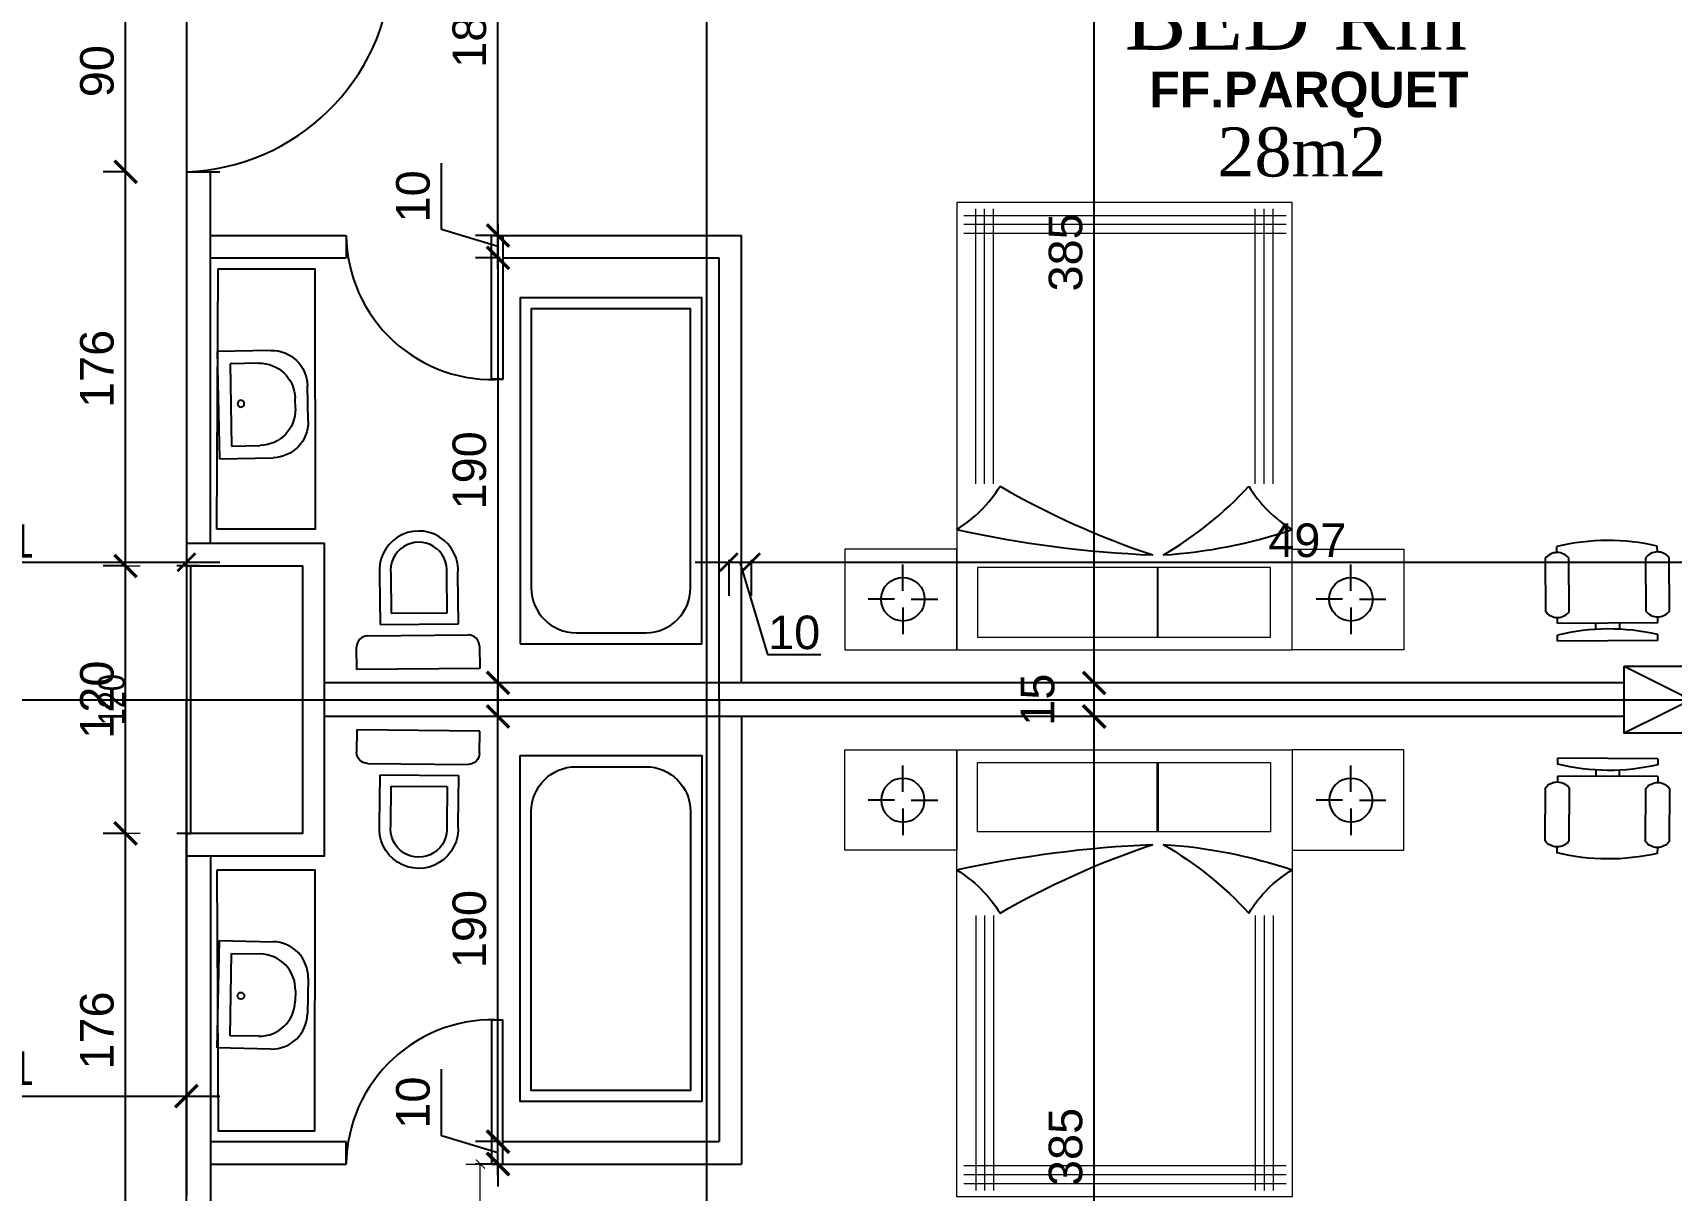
# Model space of a CAD drawing. Extents: x 250879 to 348495, y -51522 to -9360.
# Drawn here: x 284528 to 285261, y -21312 to -20795 of the extents above; entities that cross this region are included whole.
import ezdxf

# ---------------------------------------------------------------- set-up
doc = ezdxf.new("R2010")
doc.units = 0
doc.layers.get('0').update_dxf_attribs({"linetype": 'CONTINUOUS'})
doc.layers.get('DEFPOINTS').update_dxf_attribs({"color": 9, "linetype": 'CONTINUOUS'})
for name, color, linetype in [('AXIS', 1, 'CONTINUOUS'), ('COLUMN', 5, 'CONTINUOUS'), ('FURNITURE', 4, 'CONTINUOUS'), ('HATCH', 8, 'CONTINUOUS'), ('Layer3', 50, 'CONTINUOUS'), ('TEXT', 3, 'CONTINUOUS'), ('WALL', 7, 'CONTINUOUS'), ('WALL1', 2, 'CONTINUOUS')]:
    doc.layers.add(name, color=color, linetype=linetype)
doc.layers.add('dimention', color=151, linetype='CONTINUOUS', lineweight=13)
doc.layers.add('FURN', color=126, linetype='CONTINUOUS', lineweight=9)
doc.styles.get("Standard").update_dxf_attribs({"font": 'sanss___.ttf', "height": 15})
doc.styles.add('style2', font='romantic.ttf', dxfattribs={"height": 50})
doc.styles.add('STYLE4', font='arialbd.ttf', dxfattribs={"height": 0.2})
doc.styles.add('yon', font='ARIALN.TTF')
doc.dimstyles.new('CM', dxfattribs={"dimscale": 0, "dimtxt": 12, "dimasz": 0.4, "dimexe": 50, "dimexo": 1000, "dimgap": 0.03, "dimtad": 1, "dimdec": 0, "dimzin": 0, "dimdsep": 46, "dimtxsty": 'yon', "dimblk": 'Ar thick3', "dimcen": 3, "dimdle": 8, "dimse1": 1, "dimse2": 1, "dimclrd": 8, "dimclre": 8, "dimclrt": 30, "dimadec": 0, "dimazin": 0, "dimtfac": 1, "dimtdec": 0, "dimtix": 1, "dimtmove": 1, "dimatfit": 3, "dimfxl": 50, "dimtolj": 1, "dimtzin": 0, "dimlwd": 9, "dimarcsym": 0})
doc.dimstyles.get("Standard").update_dxf_attribs({"dimtxt": 15, "dimasz": 10, "dimexe": 10, "dimexo": 30, "dimgap": 5, "dimtad": 1, "dimdec": 0, "dimdsep": 46, "dimtxsty": 'Standard', "dimblk1": 'ARCHTICK', "dimblk2": 'ARCHTICK', "dimsah": 1, "dimcen": 2.5, "dimdle": 15, "dimclrd": 3, "dimclre": 3, "dimclrt": 3, "dimazin": 0, "dimtfac": 1, "dimtdec": 0, "dimtmove": 2, "dimatfit": 2, "dimldrblk": 'ARCHTICK', "dimfxl": 1.0455, "dimfxlon": 1, "dimtolj": 1, "dimtzin": 0, "dimarcsym": 0})
doc.dimstyles.new('STANDARD$0', dxfattribs={"dimscale": 0, "dimtxt": 12, "dimasz": 8, "dimexe": 15, "dimexo": 0.0625, "dimgap": 2, "dimtad": 1, "dimdec": 0, "dimzin": 0, "dimdsep": 46, "dimtxsty": 'Standard', "dimblk1": 'ARCHTICK', "dimblk2": 'ARCHTICK', "dimsah": 1, "dimcen": 0.09, "dimdle": 15, "dimclrd": 3, "dimclre": 3, "dimclrt": 3, "dimazin": 0, "dimtfac": 1, "dimtdec": 0, "dimtofl": 0, "dimtmove": 1, "dimatfit": 3, "dimldrblk": 'ARCHTICK', "dimfxl": 1.0455, "dimfxlon": 1, "dimtolj": 1, "dimtzin": 0, "dimarcsym": 0})

# ---------------------------------------------------------------- blocks, each defined once
blk = doc.blocks.new('_ARCHTICK')
at = {"color": 0, "linetype": 'ByBlock', "const_width": 0.15}
blk.add_lwpolyline([(-0.5, -0.5), (0.5, 0.5)], dxfattribs=at)
blk = doc.blocks.new('*D41')
at = {"layer": 'DEFPOINTS', "color": 0, "linetype": 'ByBlock', "ltscale": 3, "transparency": 16777216}
for p in [(284425.6, -21270.07), (284596.6, -21270.07), (284596.6, -21284.39)]:
    blk.add_point(p, dxfattribs=at)
at = {"layer": 'WALL1', "color": 3, "linetype": 'ByBlock', "lineweight": -2, "ltscale": 3, "transparency": 16777216}
for p, q in [((284425.6, -21270.07), (284425.6, -21260.07)), ((284596.6, -21270.07), (284596.6, -21260.07)), ((284410.6, -21270.07), (284611.6, -21270.07))]:
    blk.add_line(p, q, dxfattribs=at)
at = {"layer": 'WALL1', "color": 3, "linetype": 'ByBlock', "lineweight": -2, "ltscale": 3, "transparency": 16777216, "xscale": 10, "yscale": 10, "zscale": 10, "rotation": 180}
blk.add_blockref('_ARCHTICK', (284425.6, -21270.07), dxfattribs=at)
at = {"layer": 'WALL1', "color": 3, "linetype": 'ByBlock', "lineweight": -2, "ltscale": 3, "transparency": 16777216, "xscale": 10, "yscale": 10, "zscale": 10}
blk.add_blockref('_ARCHTICK', (284596.6, -21270.07), dxfattribs=at)
at = {"layer": 'WALL1', "color": 3, "linetype": 'ByBlock', "ltscale": 3, "transparency": 16777216, "insert": (284511.1, -21257.57), "char_height": 15, "attachment_point": 5}
blk.add_mtext('\\A1;171', dxfattribs=at)
blk = doc.blocks.new('*D67')
at = {"layer": 'DEFPOINTS', "color": 0, "linetype": 'ByBlock', "ltscale": 3, "transparency": 16777216}
for p in [(285002.52, -21100.33), (285012.1, -21100.33), (285027.25, -21485.33)]:
    blk.add_point(p, dxfattribs=at)
at = {"layer": 'WALL1', "color": 3, "linetype": 'ByBlock', "lineweight": -2, "ltscale": 3, "transparency": 16777216}
for p, q in [((285002.52, -21500.33), (285002.52, -21085.33)), ((285002.52, -21100.33), (284992.52, -21100.33)), ((285002.52, -21485.33), (284992.52, -21485.33))]:
    blk.add_line(p, q, dxfattribs=at)
at = {"layer": 'WALL1', "color": 3, "linetype": 'ByBlock', "lineweight": -2, "ltscale": 3, "transparency": 16777216, "xscale": 10, "yscale": 10, "zscale": 10}
for p, rotation in [((285002.52, -21100.33), 90), ((285002.52, -21485.33), 270)]:
    blk.add_blockref('_ARCHTICK', p, dxfattribs=dict(at, rotation=rotation))
at = {"layer": 'WALL1', "color": 3, "linetype": 'ByBlock', "ltscale": 3, "transparency": 16777216, "insert": (284989.79, -21292.83), "char_height": 15, "attachment_point": 5, "rotation": 90}
blk.add_mtext('\\A1;385', dxfattribs=at)
blk = doc.blocks.new('*D68')
at = {"layer": 'DEFPOINTS', "color": 0, "linetype": 'ByBlock', "ltscale": 3, "transparency": 16777216}
for p in [(285002.52, -21085.33), (285012.1, -21085.33), (285012.1, -21100.33)]:
    blk.add_point(p, dxfattribs=at)
at = {"layer": 'WALL1', "color": 3, "linetype": 'ByBlock', "lineweight": -2, "ltscale": 3, "transparency": 16777216}
for p, q in [((285002.52, -21115.33), (285002.52, -21070.33)), ((285002.52, -21085.33), (284992.52, -21085.33)), ((285002.52, -21100.33), (284992.52, -21100.33))]:
    blk.add_line(p, q, dxfattribs=at)
at = {"layer": 'WALL1', "color": 3, "linetype": 'ByBlock', "lineweight": -2, "ltscale": 3, "transparency": 16777216, "xscale": 10, "yscale": 10, "zscale": 10}
for p, rotation in [((285002.52, -21085.33), 90), ((285002.52, -21100.33), 270)]:
    blk.add_blockref('_ARCHTICK', p, dxfattribs=dict(at, rotation=rotation))
at = {"layer": 'WALL1', "color": 3, "linetype": 'ByBlock', "ltscale": 3, "transparency": 16777216, "insert": (284977.3, -21092.83), "char_height": 15, "attachment_point": 5, "rotation": 90}
blk.add_mtext('\\A1;15', dxfattribs=at)
blk = doc.blocks.new('*D69')
at = {"layer": 'DEFPOINTS', "color": 0, "linetype": 'ByBlock', "ltscale": 3, "transparency": 16777216}
for p in [(285002.52, -20700.33), (285065.84, -20700.33), (285012.1, -21085.33)]:
    blk.add_point(p, dxfattribs=at)
at = {"layer": 'WALL1', "color": 3, "linetype": 'ByBlock', "lineweight": -2, "ltscale": 3, "transparency": 16777216}
for p, q in [((285002.52, -21100.33), (285002.52, -20685.33)), ((285003.57, -20700.33), (284992.52, -20700.33)), ((285002.52, -21085.33), (284992.52, -21085.33))]:
    blk.add_line(p, q, dxfattribs=at)
at = {"layer": 'WALL1', "color": 3, "linetype": 'ByBlock', "lineweight": -2, "ltscale": 3, "transparency": 16777216, "xscale": 10, "yscale": 10, "zscale": 10}
for p, rotation in [((285002.52, -20700.33), 90), ((285002.52, -21085.33), 270)]:
    blk.add_blockref('_ARCHTICK', p, dxfattribs=dict(at, rotation=rotation))
at = {"layer": 'WALL1', "color": 3, "linetype": 'ByBlock', "ltscale": 3, "transparency": 16777216, "insert": (284989.79, -20892.83), "char_height": 15, "attachment_point": 5, "rotation": 90}
blk.add_mtext('\\A1;385', dxfattribs=at)
blk = doc.blocks.new('COLUMN')
at = {"layer": 'AXIS'}
for p, q in [((236924.7, -9644.26), (236984.7, -9674.26)), ((236984.7, -9644.26), (236924.7, -9674.26))]:
    blk.add_line(p, q, dxfattribs=at)
at = {"layer": 'COLUMN'}
blk.add_lwpolyline([(236924.7, -9644.26), (236984.7, -9644.26), (236984.7, -9674.26), (236924.7, -9674.26)], close=True, dxfattribs=at)
blk = doc.blocks.new('*D809')
at = {"layer": 'DEFPOINTS', "color": 0, "linetype": 'Continuous', "transparency": 16777216}
for p in [(284425.6, -20960.54), (284596.6, -20990.46), (284596.6, -21031.38)]:
    blk.add_point(p, dxfattribs=at)
at = {"layer": 'WALL', "color": 3, "linetype": 'Continuous', "lineweight": -2, "transparency": 16777216}
for p, q in [((284410.6, -21031.38), (284611.6, -21031.38)), ((284425.6, -21030.33), (284425.6, -21046.38)), ((284596.6, -21030.33), (284596.6, -21046.38))]:
    blk.add_line(p, q, dxfattribs=at)
at = {"layer": 'WALL', "color": 3, "linetype": 'Continuous', "lineweight": -2, "transparency": 16777216, "xscale": 8, "yscale": 8, "zscale": 8, "rotation": 180}
blk.add_blockref('_ARCHTICK', (284425.6, -21031.38), dxfattribs=at)
at = {"layer": 'WALL', "color": 3, "linetype": 'Continuous', "lineweight": -2, "transparency": 16777216, "xscale": 8, "yscale": 8, "zscale": 8}
blk.add_blockref('_ARCHTICK', (284596.6, -21031.38), dxfattribs=at)
at = {"layer": 'WALL', "color": 3, "linetype": 'Continuous', "transparency": 16777216, "insert": (284511.1, -21021.88), "char_height": 15, "attachment_point": 5}
blk.add_mtext('\\A1;171', dxfattribs=at)
blk = doc.blocks.new('*D810')
at = {"layer": 'DEFPOINTS', "color": 0, "linetype": 'Continuous', "transparency": 16777216}
for p in [(284839.12, -21008.71), (284849.12, -21008.71), (284849.12, -21031.38)]:
    blk.add_point(p, dxfattribs=at)
at = {"layer": 'WALL', "color": 3, "linetype": 'Continuous', "lineweight": -2, "transparency": 16777216}
for p, q in [((284824.12, -21031.38), (284864.12, -21031.38)), ((284839.12, -21030.33), (284839.12, -21046.38)), ((284844.12, -21031.38), (284856.48, -21072.56)), ((284849.12, -21030.33), (284849.12, -21046.38)), ((284856.48, -21072.56), (284880.25, -21072.56))]:
    blk.add_line(p, q, dxfattribs=at)
at = {"layer": 'WALL', "color": 3, "linetype": 'Continuous', "lineweight": -2, "transparency": 16777216, "xscale": 8, "yscale": 8, "zscale": 8, "rotation": 180}
blk.add_blockref('_ARCHTICK', (284839.12, -21031.38), dxfattribs=at)
at = {"layer": 'WALL', "color": 3, "linetype": 'Continuous', "lineweight": -2, "transparency": 16777216, "xscale": 8, "yscale": 8, "zscale": 8}
blk.add_blockref('_ARCHTICK', (284849.12, -21031.38), dxfattribs=at)
at = {"layer": 'WALL', "color": 3, "linetype": 'Continuous', "transparency": 16777216, "insert": (284868.36, -21062.83), "char_height": 15, "attachment_point": 5}
blk.add_mtext('\\A1;10', dxfattribs=at)
blk = doc.blocks.new('*D811')
at = {"layer": 'DEFPOINTS', "color": 0, "linetype": 'Continuous', "transparency": 16777216}
for p in [(284849.12, -21008.71), (285346.6, -21021.05), (285346.6, -21031.38)]:
    blk.add_point(p, dxfattribs=at)
at = {"layer": 'WALL', "color": 3, "linetype": 'Continuous', "lineweight": -2, "transparency": 16777216}
for p, q in [((284834.12, -21031.38), (285361.6, -21031.38)), ((284849.12, -21030.33), (284849.12, -21046.38)), ((285346.6, -21030.33), (285346.6, -21046.38))]:
    blk.add_line(p, q, dxfattribs=at)
at = {"layer": 'WALL', "color": 3, "linetype": 'Continuous', "lineweight": -2, "transparency": 16777216, "xscale": 8, "yscale": 8, "zscale": 8, "rotation": 180}
blk.add_blockref('_ARCHTICK', (284849.12, -21031.38), dxfattribs=at)
at = {"layer": 'WALL', "color": 3, "linetype": 'Continuous', "lineweight": -2, "transparency": 16777216, "xscale": 8, "yscale": 8, "zscale": 8}
blk.add_blockref('_ARCHTICK', (285346.6, -21031.38), dxfattribs=at)
at = {"layer": 'WALL', "color": 3, "linetype": 'Continuous', "transparency": 16777216, "insert": (285097.86, -21021.65), "char_height": 15, "attachment_point": 5}
blk.add_mtext('\\A1;497', dxfattribs=at)
blk = doc.blocks.new('Ar thick3')
at = {"layer": 'dimention'}
blk.add_line((0, 16.2), (0, -16.2), dxfattribs=at)
at = {"layer": 'dimention', "const_width": 1.5}
blk.add_lwpolyline([(-5, -5.1), (5, 4.9)], dxfattribs=at)
blk = doc.blocks.new('*D1108')
at = {"layer": 'DEFPOINTS', "color": 0, "linetype": 'Continuous', "transparency": 16777216}
for p in [(284569.38, -21033.04), (284596.6, -21033.04), (284596.6, -21152.62)]:
    blk.add_point(p, dxfattribs=at)
at = {"layer": 'WALL', "color": 8, "linetype": 'Continuous', "lineweight": 9, "transparency": 16777216}
blk.add_line((284569.38, -21152.22), (284569.38, -21033.44), dxfattribs=at)
at = {"layer": 'WALL', "color": 8, "linetype": 'Continuous', "lineweight": 9, "transparency": 16777216, "xscale": 0.4, "yscale": 0.4, "zscale": 0.4}
for p, rotation in [((284569.38, -21033.04), 90), ((284569.38, -21152.62), 270)]:
    blk.add_blockref('Ar thick3', p, dxfattribs=dict(at, rotation=rotation))
at = {"layer": 'WALL', "color": 30, "linetype": 'Continuous', "transparency": 16777216, "insert": (284563.22, -21092.83), "char_height": 12, "attachment_point": 5, "rotation": 90, "style": 'yon'}
blk.add_mtext('\\A1;120', dxfattribs=at)
blk = doc.blocks.new('HWB')
at = {"layer": 'FURNITURE'}
for p, q in [((-0.6, 0), (0, 0)), ((-0.6, -0.3), (-0.6, 0)), ((0, 0), (0, -0.3)), ((-0.53, -0.07), (-0.07, -0.07)), ((-0.53, -0.23), (-0.53, -0.07)), ((-0.07, -0.07), (-0.07, -0.23)), ((-0.27, -0.43), (-0.33, -0.43)), ((-0.2, -0.5), (-0.4, -0.5))]:
    blk.add_line(p, q, dxfattribs=at)
blk.add_circle((-0.3057, -0.1263), 0.0188, dxfattribs=at)
for centre, start, end in [((-0.33, -0.23), 180, 270), ((-0.27, -0.23), 270, 0), ((-0.4, -0.3), 180, 270), ((-0.2, -0.3), 270, 0)]:
    blk.add_arc(centre, 0.2, start, end, dxfattribs=at)
blk = doc.blocks.new('WC')
at = {"layer": 'FURNITURE'}
for p, q in [((0, 0), (0.55, 0)), ((0, -0.1), (0, 0)), ((0.55, 0), (0.55, -0.1)), ((0.5, -0.15), (0.05, -0.15)), ((0.0937, -0.2), (0.0937, -0.4221)), ((0.4437, -0.2), (0.0937, -0.2)), ((0.4437, -0.4221), (0.4437, -0.2)), ((0.1437, -0.25), (0.1437, -0.425)), ((0.3937, -0.25), (0.1437, -0.25)), ((0.3937, -0.425), (0.3937, -0.25))]:
    blk.add_line(p, q, dxfattribs=at)
for centre, radius, start, end in [((0.05, -0.1), 0.05, 180, 270), ((0.5, -0.1), 0.05, 270, 0), ((0.2687, -0.4409), 0.176, 173.87318, 6.12682), ((0.2687, -0.4409), 0.126, 172.75755, 7.24245)]:
    blk.add_arc(centre, radius, start, end, dxfattribs=at)
blk = doc.blocks.new('*D1111')
at = {"layer": 'DEFPOINTS', "color": 0, "linetype": 'ByBlock', "ltscale": 3, "transparency": 16777216}
for p in [(284735.92, -21290.44), (284767.55, -21290.44), (284764.85, -21300.44)]:
    blk.add_point(p, dxfattribs=at)
at = {"layer": 'WALL1', "color": 3, "linetype": 'ByBlock', "lineweight": -2, "ltscale": 3, "transparency": 16777216}
for p, q in [((284710.69, -21287.88), (284710.69, -21258.1)), ((284735.92, -21290.44), (284735.92, -21280.44)), ((284735.92, -21295.44), (284710.69, -21287.88)), ((284736.96, -21290.44), (284725.92, -21290.44)), ((284735.92, -21300.44), (284735.92, -21290.44)), ((284735.92, -21300.44), (284735.92, -21290.44)), ((284735.92, -21300.44), (284725.92, -21300.44)), ((284735.92, -21300.44), (284735.92, -21310.44))]:
    blk.add_line(p, q, dxfattribs=at)
at = {"layer": 'WALL1', "color": 3, "linetype": 'ByBlock', "lineweight": -2, "ltscale": 3, "transparency": 16777216, "xscale": 10, "yscale": 10, "zscale": 10}
for p, rotation in [((284735.92, -21290.44), 270), ((284735.92, -21300.44), 90)]:
    blk.add_blockref('_ARCHTICK', p, dxfattribs=dict(at, rotation=rotation))
at = {"layer": 'WALL1', "color": 3, "linetype": 'ByBlock', "ltscale": 3, "transparency": 16777216, "insert": (284697.96, -21272.99), "char_height": 15, "attachment_point": 5, "rotation": 90}
blk.add_mtext('\\A1;10', dxfattribs=at)
blk = doc.blocks.new('*D1112')
at = {"layer": 'DEFPOINTS', "color": 0, "linetype": 'ByBlock', "ltscale": 3, "transparency": 16777216}
for p in [(284735.92, -21100.33), (284745.43, -21100.33), (284767.55, -21290.44)]:
    blk.add_point(p, dxfattribs=at)
at = {"layer": 'WALL1', "color": 3, "linetype": 'ByBlock', "lineweight": -2, "ltscale": 3, "transparency": 16777216}
for p, q in [((284735.92, -21305.44), (284735.92, -21085.33)), ((284735.92, -21100.33), (284725.92, -21100.33)), ((284736.96, -21290.44), (284725.92, -21290.44))]:
    blk.add_line(p, q, dxfattribs=at)
at = {"layer": 'WALL1', "color": 3, "linetype": 'ByBlock', "lineweight": -2, "ltscale": 3, "transparency": 16777216, "xscale": 10, "yscale": 10, "zscale": 10}
for p, rotation in [((284735.92, -21100.33), 90), ((284735.92, -21290.44), 270)]:
    blk.add_blockref('_ARCHTICK', p, dxfattribs=dict(at, rotation=rotation))
at = {"layer": 'WALL1', "color": 3, "linetype": 'ByBlock', "ltscale": 3, "transparency": 16777216, "insert": (284723.19, -21195.39), "char_height": 15, "attachment_point": 5, "rotation": 90}
blk.add_mtext('\\A1;190', dxfattribs=at)
blk = doc.blocks.new('*D1113')
at = {"layer": 'DEFPOINTS', "color": 0, "linetype": 'ByBlock', "ltscale": 3, "transparency": 16777216}
for p in [(284764.85, -20885.22), (284735.92, -20895.22), (284767.55, -20895.22)]:
    blk.add_point(p, dxfattribs=at)
at = {"layer": 'WALL1', "color": 3, "linetype": 'ByBlock', "lineweight": -2, "ltscale": 3, "transparency": 16777216}
for p, q in [((284710.69, -20882.65), (284710.69, -20852.88)), ((284735.92, -20885.22), (284735.92, -20875.22)), ((284735.92, -20890.22), (284710.69, -20882.65)), ((284735.92, -20885.22), (284725.92, -20885.22)), ((284735.92, -20885.22), (284735.92, -20895.22)), ((284735.92, -20885.22), (284735.92, -20895.22)), ((284736.96, -20895.22), (284725.92, -20895.22)), ((284735.92, -20895.22), (284735.92, -20905.22))]:
    blk.add_line(p, q, dxfattribs=at)
at = {"layer": 'WALL1', "color": 3, "linetype": 'ByBlock', "lineweight": -2, "ltscale": 3, "transparency": 16777216, "xscale": 10, "yscale": 10, "zscale": 10}
for p, rotation in [((284735.92, -20885.22), 270), ((284735.92, -20895.22), 90)]:
    blk.add_blockref('_ARCHTICK', p, dxfattribs=dict(at, rotation=rotation))
at = {"layer": 'WALL1', "color": 3, "linetype": 'ByBlock', "ltscale": 3, "transparency": 16777216, "insert": (284697.96, -20867.77), "char_height": 15, "attachment_point": 5, "rotation": 90}
blk.add_mtext('\\A1;10', dxfattribs=at)
blk = doc.blocks.new('*D1114')
at = {"layer": 'DEFPOINTS', "color": 0, "linetype": 'ByBlock', "ltscale": 3, "transparency": 16777216}
for p in [(284767.55, -20895.22), (284735.92, -21085.33), (284745.43, -21085.33)]:
    blk.add_point(p, dxfattribs=at)
at = {"layer": 'WALL1', "color": 3, "linetype": 'ByBlock', "lineweight": -2, "ltscale": 3, "transparency": 16777216}
for p, q in [((284735.92, -20880.22), (284735.92, -21100.33)), ((284736.96, -20895.22), (284725.92, -20895.22)), ((284735.92, -21085.33), (284725.92, -21085.33))]:
    blk.add_line(p, q, dxfattribs=at)
at = {"layer": 'WALL1', "color": 3, "linetype": 'ByBlock', "lineweight": -2, "ltscale": 3, "transparency": 16777216, "xscale": 10, "yscale": 10, "zscale": 10}
for p, rotation in [((284735.92, -20895.22), 90), ((284735.92, -21085.33), 270)]:
    blk.add_blockref('_ARCHTICK', p, dxfattribs=dict(at, rotation=rotation))
at = {"layer": 'WALL1', "color": 3, "linetype": 'ByBlock', "ltscale": 3, "transparency": 16777216, "insert": (284723.19, -20990.28), "char_height": 15, "attachment_point": 5, "rotation": 90}
blk.add_mtext('\\A1;190', dxfattribs=at)
blk = doc.blocks.new('*D1308')
at = {"layer": 'DEFPOINTS', "color": 0, "linetype": 'ByBlock', "ltscale": 3, "transparency": 16777216}
for p in [(284569.38, -21152.62), (284596.6, -21152.62), (284596.6, -21328.88)]:
    blk.add_point(p, dxfattribs=at)
at = {"layer": 'WALL1', "color": 3, "linetype": 'ByBlock', "lineweight": -2, "ltscale": 3, "transparency": 16777216}
for p, q in [((284569.38, -21343.88), (284569.38, -21137.62)), ((284569.38, -21152.62), (284559.38, -21152.62)), ((284569.38, -21328.88), (284559.38, -21328.88))]:
    blk.add_line(p, q, dxfattribs=at)
at = {"layer": 'WALL1', "color": 3, "linetype": 'ByBlock', "lineweight": -2, "ltscale": 3, "transparency": 16777216, "xscale": 10, "yscale": 10, "zscale": 10}
for p, rotation in [((284569.38, -21152.62), 90), ((284569.38, -21328.88), 270)]:
    blk.add_blockref('_ARCHTICK', p, dxfattribs=dict(at, rotation=rotation))
at = {"layer": 'WALL1', "color": 3, "linetype": 'ByBlock', "ltscale": 3, "transparency": 16777216, "insert": (284556.64, -21240.75), "char_height": 15, "attachment_point": 5, "rotation": 90}
blk.add_mtext('\\A1;176', dxfattribs=at)
blk = doc.blocks.new('*D1309')
at = {"layer": 'DEFPOINTS', "color": 0, "linetype": 'ByBlock', "ltscale": 3, "transparency": 16777216}
for p in [(284569.38, -21033.04), (284596.6, -21033.04), (284596.6, -21152.62)]:
    blk.add_point(p, dxfattribs=at)
at = {"layer": 'WALL1', "color": 3, "linetype": 'ByBlock', "lineweight": -2, "ltscale": 3, "transparency": 16777216}
for p, q in [((284569.38, -21167.62), (284569.38, -21018.04)), ((284569.38, -21033.04), (284559.38, -21033.04)), ((284569.38, -21152.62), (284559.38, -21152.62))]:
    blk.add_line(p, q, dxfattribs=at)
at = {"layer": 'WALL1', "color": 3, "linetype": 'ByBlock', "lineweight": -2, "ltscale": 3, "transparency": 16777216, "xscale": 10, "yscale": 10, "zscale": 10}
for p, rotation in [((284569.38, -21033.04), 90), ((284569.38, -21152.62), 270)]:
    blk.add_blockref('_ARCHTICK', p, dxfattribs=dict(at, rotation=rotation))
at = {"layer": 'WALL1', "color": 3, "linetype": 'ByBlock', "ltscale": 3, "transparency": 16777216, "insert": (284556.65, -21092.83), "char_height": 15, "attachment_point": 5, "rotation": 90}
blk.add_mtext('\\A1;120', dxfattribs=at)
blk = doc.blocks.new('*D1310')
at = {"layer": 'DEFPOINTS', "color": 0, "linetype": 'ByBlock', "ltscale": 3, "transparency": 16777216}
for p in [(284569.38, -20856.79), (284596.6, -20856.79), (284596.6, -21033.04)]:
    blk.add_point(p, dxfattribs=at)
at = {"layer": 'WALL1', "color": 3, "linetype": 'ByBlock', "lineweight": -2, "ltscale": 3, "transparency": 16777216}
for p, q in [((284569.38, -21048.04), (284569.38, -20841.79)), ((284569.38, -20856.79), (284559.38, -20856.79)), ((284569.38, -21033.04), (284559.38, -21033.04))]:
    blk.add_line(p, q, dxfattribs=at)
at = {"layer": 'WALL1', "color": 3, "linetype": 'ByBlock', "lineweight": -2, "ltscale": 3, "transparency": 16777216, "xscale": 10, "yscale": 10, "zscale": 10}
for p, rotation in [((284569.38, -20856.79), 90), ((284569.38, -21033.04), 270)]:
    blk.add_blockref('_ARCHTICK', p, dxfattribs=dict(at, rotation=rotation))
at = {"layer": 'WALL1', "color": 3, "linetype": 'ByBlock', "ltscale": 3, "transparency": 16777216, "insert": (284556.64, -20944.92), "char_height": 15, "attachment_point": 5, "rotation": 90}
blk.add_mtext('\\A1;176', dxfattribs=at)
blk = doc.blocks.new('*D1311')
at = {"layer": 'DEFPOINTS', "color": 0, "linetype": 'ByBlock', "ltscale": 3, "transparency": 16777216}
for p in [(284569.38, -20766.79), (284596.6, -20766.79), (284596.6, -20856.79)]:
    blk.add_point(p, dxfattribs=at)
at = {"layer": 'WALL1', "color": 3, "linetype": 'ByBlock', "lineweight": -2, "ltscale": 3, "transparency": 16777216}
for p, q in [((284569.38, -20871.79), (284569.38, -20751.79)), ((284569.38, -20766.79), (284559.38, -20766.79)), ((284569.38, -20856.79), (284559.38, -20856.79))]:
    blk.add_line(p, q, dxfattribs=at)
at = {"layer": 'WALL1', "color": 3, "linetype": 'ByBlock', "lineweight": -2, "ltscale": 3, "transparency": 16777216, "xscale": 10, "yscale": 10, "zscale": 10}
for p, rotation in [((284569.38, -20766.79), 90), ((284569.38, -20856.79), 270)]:
    blk.add_blockref('_ARCHTICK', p, dxfattribs=dict(at, rotation=rotation))
at = {"layer": 'WALL1', "color": 3, "linetype": 'ByBlock', "ltscale": 3, "transparency": 16777216, "insert": (284556.65, -20811.79), "char_height": 15, "attachment_point": 5, "rotation": 90}
blk.add_mtext('\\A1;90', dxfattribs=at)
blk = doc.blocks.new('*D1312')
at = {"layer": 'DEFPOINTS', "color": 0, "linetype": 'ByBlock', "ltscale": 3, "transparency": 16777216}
for p in [(284735.92, -20700.33), (284735.92, -20700.33), (284735.92, -20885.22)]:
    blk.add_point(p, dxfattribs=at)
at = {"layer": 'WALL1', "color": 3, "linetype": 'ByBlock', "lineweight": -2, "ltscale": 3, "transparency": 16777216}
for p, q in [((284735.92, -20900.22), (284735.92, -20685.33)), ((284735.92, -20700.33), (284725.92, -20700.33)), ((284735.92, -20885.22), (284725.92, -20885.22))]:
    blk.add_line(p, q, dxfattribs=at)
at = {"layer": 'WALL1', "color": 3, "linetype": 'ByBlock', "lineweight": -2, "ltscale": 3, "transparency": 16777216, "xscale": 10, "yscale": 10, "zscale": 10}
for p, rotation in [((284735.92, -20700.33), 90), ((284735.92, -20885.22), 270)]:
    blk.add_blockref('_ARCHTICK', p, dxfattribs=dict(at, rotation=rotation))
at = {"layer": 'WALL1', "color": 3, "linetype": 'ByBlock', "ltscale": 3, "transparency": 16777216, "insert": (284723.19, -20792.78), "char_height": 15, "attachment_point": 5, "rotation": 90}
blk.add_mtext('\\A1;185', dxfattribs=at)
blk = doc.blocks.new('*D1329')
at = {"layer": 'DEFPOINTS', "color": 0, "linetype": 'Continuous', "transparency": 16777216}
for p in [(284728.01, -21300.44), (284774.38, -21300.44), (284787.15, -21485.33)]:
    blk.add_point(p, dxfattribs=at)
at = {"layer": 'WALL', "color": 8, "linetype": 'Continuous', "lineweight": 9, "transparency": 16777216}
blk.add_line((284728.01, -21484.93), (284728.01, -21300.84), dxfattribs=at)
at = {"layer": 'WALL', "color": 8, "linetype": 'Continuous', "lineweight": 9, "transparency": 16777216, "xscale": 0.4, "yscale": 0.4, "zscale": 0.4}
for p, rotation in [((284728.01, -21300.44), 90), ((284728.01, -21485.33), 270)]:
    blk.add_blockref('Ar thick3', p, dxfattribs=dict(at, rotation=rotation))
at = {"layer": 'WALL', "color": 30, "linetype": 'Continuous', "transparency": 16777216, "insert": (284721.85, -21392.89), "char_height": 12, "attachment_point": 5, "rotation": 90, "style": 'yon'}
blk.add_mtext('\\A1;185', dxfattribs=at)
blk = doc.blocks.new('Chair - Desk')
at = {"linetype": 'Continuous'}
for p, q in [((-8.5, 0), (-8.5, -1)), ((-8.5, 0), (8.5, 0)), ((8.5, 0), (8.5, -1)), ((-2, -3), (-2, -1.9355)), ((2, -1.9576), (2, -3)), ((-10.5, -5), (-10.5, -14)), ((-8.5, -3), (-8.5, -4)), ((-8.5, -3), (8.5, -3)), ((-6.5, -14), (-6.5, -5)), ((6.5, -5), (6.5, -14)), ((8.5, -3), (8.5, -4)), ((10.5, -14), (10.5, -5)), ((-8.5, -15), (-8.5, -16)), ((8.5, -15), (8.5, -16))]:
    blk.add_line(p, q, dxfattribs=at)
for centre, radius, start, end in [((0, 34.625), 36.625, 256.5803, 283.4197), ((-8.5, -6.5), 2.5, 36.8699, 143.1301), ((8.5, -6.5), 2.5, 36.8699, 143.1301), ((-8.5, -12.5), 2.5, 216.8699, 323.1301), ((0, 19.625), 36.625, 256.5803, 283.4197), ((8.5, -12.5), 2.5, 216.8699, 323.1301)]:
    blk.add_arc(centre, radius, start, end, dxfattribs=at)
blk = doc.blocks.new('BED90')
at = {"color": 1}
for p, q in [((-76122.23, -175772.7), (-76122.23, -175760.9)), ((-76126, -175776.47), (-76137.8, -175776.47)), ((-76118.46, -175776.47), (-76106.66, -175776.47)), ((-76122.23, -175780.24), (-76122.23, -175792.04)), ((-76122.23, -175973.06), (-76122.23, -175961.26)), ((-76126, -175976.83), (-76137.8, -175976.83)), ((-76118.46, -175976.83), (-76106.66, -175976.83)), ((-76122.23, -175980.6), (-76122.23, -175992.4))]:
    blk.add_line(p, q, dxfattribs=at)
at = {"color": 1, "extrusion": (0, 0, -1)}
for centre in [(-76122.23, -175776.47), (-76122.23, -175976.83)]:
    blk.add_ellipse(centre, major_axis=(6.89, 6.89), ratio=1, start_param=3.141593, end_param=9.424778, dxfattribs=at)
at = {"layer": 'FURN'}
for p, q in [((-76144.65, -175750.54), (-76099.65, -175750.54)), ((-76144.65, -175800.54), (-76144.65, -175750.54)), ((-76099.65, -175750.54), (-76099.65, -175800.54)), ((-76299.65, -175800.54), (-76099.65, -175800.54)), ((-76299.65, -175950.54), (-76299.65, -175800.54)), ((-76099.65, -175800.54), (-76144.65, -175800.54)), ((-76099.65, -175800.54), (-76099.65, -175950.54)), ((-76173.81, -175809.03), (-76296.74, -175809.03)), ((-76293.71, -175947.82), (-76293.71, -175803.68)), ((-76289.71, -175947.82), (-76289.71, -175803.68)), ((-76285.71, -175947.82), (-76285.71, -175803.68)), ((-76173.81, -175813.03), (-76296.74, -175813.03)), ((-76136.43, -175809.84), (-76105.32, -175809.84)), ((-76136.43, -175890.57), (-76136.43, -175809.84)), ((-76105.32, -175809.84), (-76105.32, -175890.57)), ((-76173.81, -175817.03), (-76296.74, -175817.03)), ((-76136.43, -175890.17), (-76105.32, -175890.17)), ((-76136.43, -175940.9), (-76136.43, -175890.17)), ((-76105.32, -175890.57), (-76136.43, -175890.57)), ((-76105.32, -175890.17), (-76105.32, -175940.9)), ((-76173.81, -175934.05), (-76296.74, -175934.05)), ((-76173.81, -175938.05), (-76296.74, -175938.05)), ((-76105.32, -175940.9), (-76136.43, -175940.9)), ((-76173.81, -175942.05), (-76296.74, -175942.05)), ((-76099.65, -175950.54), (-76299.65, -175950.54)), ((-76144.65, -175950.56), (-76144.65, -176000.56)), ((-76099.65, -175950.56), (-76144.65, -175950.56)), ((-76099.65, -176000.56), (-76099.65, -175950.56)), ((-76144.65, -176000.56), (-76099.65, -176000.56))]:
    blk.add_line(p, q, dxfattribs=at)
at = {"layer": 'Layer3', "color": 1, "linetype": 'Continuous', "extrusion": (0, 0, -1)}
for centre, major_axis, ratio, start_param, end_param in [((-76202.86, -175770.59), (40.87, 40.87), 1, 1.329085, 1.807955), ((-76648.69, -175909.31), (-358.58, 358.58), 1, 2.139925, 2.31453), ((-76498.83, -176007.66), (-266.06, 266.06), 1, 1.833807, 2.033087), ((-76449.38, -175677.69), (-293.45, 235.51), 0.655482, 3.041952, 3.241233), ((-76643.35, -175824.04), (-497.53, 98.07), 0.665001, 3.05429, 3.228895), ((-76202.86, -175980.48), (-40.87, 40.87), 1, 1.333638, 1.812508)]:
    blk.add_ellipse(centre, major_axis=major_axis, ratio=ratio, start_param=start_param, end_param=end_param, dxfattribs=at)

msp = doc.modelspace()

# ---------------------------------------------------------------- linework, layer by layer
at = {"layer": 'AXIS'}
for p, q in [((284829.12367, -19817.07692), (284829.12367, -23531.69157)), ((283403.48819, -21092.83296), (285730.34537, -21092.83296))]:
    msp.add_line(p, q, dxfattribs=at)
at = {"layer": 'FURNITURE', "linetype": 'Continuous', "flags": 128}
for points in [[(284738.05697, -20885.22135), (284738.05697, -20949.52667), (284733.05697, -20949.52667), (284733.05697, -20885.22135), (284738.05697, -20885.22135)], [(284738.05697, -21300.44458), (284738.05697, -21236.13926), (284733.05697, -21236.13926), (284733.05697, -21300.44458), (284738.05697, -21300.44458)]]:
    msp.add_lwpolyline(points, dxfattribs=at)
at = {"layer": 'FURNITURE'}
for points in [[(284610.14807, -21016.54447), (284610.7957, -20900.10802), (284653.99856, -20900.10802), (284654.15398, -21016.54447)], [(284745.80804, -21067.86104), (284827.01596, -21067.86104), (284827.01596, -20913.11527), (284745.80804, -20913.11527)], [(284745.80804, -21117.80489), (284827.01596, -21117.80489), (284827.01596, -21272.55066), (284745.80804, -21272.55066)], [(284610.14807, -21169.12145), (284610.7957, -21285.55791), (284653.99856, -21285.55791), (284654.15398, -21169.12145)]]:
    msp.add_lwpolyline(points, close=True, dxfattribs=at)
for points in [[(284770.80804, -21062.86104), (284802.01596, -21062.86104, 0.414213562), (284822.01596, -21042.86104), (284822.01596, -20918.11527), (284750.80804, -20918.11527), (284750.80804, -21042.86104, 0.414213562)], [(284770.80804, -21122.80489), (284802.01596, -21122.80489, -0.414213562), (284822.01596, -21142.80489), (284822.01596, -21267.55066), (284750.80804, -21267.55066), (284750.80804, -21142.80489, -0.414213562)]]:
    msp.add_lwpolyline(points, format="xyb", close=True, dxfattribs=at)
msp.add_arc((284593.11968, -20761.2475), 95.60496, 272.08653555, 356.67709067, dxfattribs=at)
at = {"layer": 'FURNITURE', "linetype": 'Continuous'}
for centre, start, end in [((284733.38825, -20884.35668), 180.75827056, 274.09762019), ((284733.38825, -20884.35668), 180.75827056, 274.09762019), ((284733.38825, -20884.35668), 180.75827056, 274.09762019), ((284733.38825, -21301.30924), 85.90237981, 179.24172944), ((284733.38825, -21301.30924), 85.90237981, 179.24172944), ((284733.38825, -21301.30924), 85.90237981, 179.24172944)]:
    msp.add_arc(centre, 65.337, start, end, dxfattribs=at)
at = {"layer": 'HATCH', "linetype": 'ByBlock', "ltscale": 3}
msp.add_line((284596.60055, -20766.78907), (284596.60055, -20856.78907), dxfattribs=at)
at = {"layer": 'WALL', "ltscale": 3}
for p, q in [((284596.60055, -20856.78907), (284596.60055, -21092.83296)), ((284607.32787, -21023.03323), (284607.32787, -20856.78907)), ((284596.60055, -20873.78907), (284596.60055, -21314.76607)), ((284607.32787, -20885.22135), (284668.05697, -20885.22135)), ((284607.32787, -20885.22135), (284612.32787, -20885.22135)), ((284607.32787, -20885.22135), (284612.32787, -20885.22135)), ((284607.32787, -20885.22135), (284612.32787, -20885.22135)), ((284607.32787, -20885.22135), (284612.32787, -20885.22135)), ((284668.05697, -20885.22135), (284668.05697, -20895.22135)), ((284738.05697, -20885.22135), (284738.05697, -20900.22135)), ((284738.05697, -20885.22135), (284764.85099, -20885.22135)), ((284738.05697, -20885.22135), (284738.05697, -20900.22135)), ((284738.05697, -20885.22135), (284738.05697, -20900.22135)), ((284746.86424, -20885.22135), (284844.85099, -20885.22135)), ((284844.85099, -21085.33296), (284844.85099, -20885.22135)), ((284607.32787, -20895.22135), (284668.05697, -20895.22135)), ((284738.05697, -20895.22135), (284834.85099, -20895.22135)), ((284834.85099, -21092.83296), (284834.85099, -20895.22135)), ((285239.60055, -21085.33296), (284658.39856, -21085.33296)), ((284596.60055, -21328.87686), (284596.60055, -21092.83296)), ((284834.85099, -21092.83296), (284834.85099, -21290.44458)), ((285239.60055, -21100.33296), (284658.39856, -21100.33296)), ((284844.85099, -21100.33296), (284844.85099, -21300.44458)), ((284607.32787, -21162.6327), (284607.32787, -21328.87686)), ((284607.32787, -21290.44458), (284668.05697, -21290.44458)), ((284668.05697, -21300.44458), (284668.05697, -21290.44458)), ((284738.05697, -21300.44458), (284738.05697, -21285.44458)), ((284738.05697, -21300.44458), (284738.05697, -21285.44458)), ((284738.05697, -21300.44458), (284738.05697, -21285.44458)), ((284738.05697, -21290.44458), (284834.85099, -21290.44458)), ((284607.32787, -21300.44458), (284668.05697, -21300.44458)), ((284607.32787, -21300.44458), (284612.32787, -21300.44458)), ((284607.32787, -21300.44458), (284612.32787, -21300.44458)), ((284607.32787, -21300.44458), (284612.32787, -21300.44458)), ((284607.32787, -21300.44458), (284612.32787, -21300.44458)), ((284738.05697, -21300.44458), (284764.85099, -21300.44458)), ((284746.86424, -21300.44458), (284844.85099, -21300.44458))]:
    msp.add_line(p, q, dxfattribs=at)
at = {"layer": 'WALL', "linetype": 'Continuous'}
msp.add_line((284596.60055, -20856.78907), (284611.60055, -20856.78907), dxfattribs=at)
at = {"layer": 'WALL', "ltscale": 3}
for points in [[(284596.60055, -21162.62145), (284658.39856, -21162.66778), (284658.39856, -21023.04447), (284596.60055, -21023.04447), (284596.60055, -21033.04447), (284648.42666, -21033.04447), (284648.42666, -21152.62145), (284596.60055, -21152.62145), (284596.59305, -21162.62145)], [(284596.60055, -21033.04447), (284596.60055, -21152.62145), (284598.60055, -21152.62145), (284598.60055, -21033.04447), (284596.60055, -21033.04447)]]:
    msp.add_lwpolyline(points, dxfattribs=at)
at = {"layer": 'WALL1', "linetype": 'ByBlock', "ltscale": 3}
for p, q in [((284602.32787, -21033.04447), (284592.32787, -21033.04447)), ((284602.32787, -21152.62145), (284592.32787, -21152.62145))]:
    msp.add_line(p, q, dxfattribs=at)

# ---------------------------------------------------------------- block references
at = {"color": 1, "xscale": -1, "rotation": 90.00000000298897}
msp.add_blockref('BED90', (109140.50227, -97170.13362), dxfattribs=at)
at = {"color": 1, "rotation": 89.99999999701105}
msp.add_blockref('BED90', (109140.50227, 54984.46769), dxfattribs=at)
at = {"layer": 'FURNITURE'}
for name, p, xscale, yscale, zscale, rotation in [('HWB', (284611.3331, -20985.11006), -79.9999999999966, 80, 80, 91.1202653578057), ('WC', (284727.77349, -21078.82819), 99.9999999999921, 99.9999999999921, 99.9999999999921, 180.5476615297972), ('Chair - Desk', (285232.17109, -21066.49639), 2.640000000006175, 2.640000000006175, 2.640000000006175, 180.3562313151685), ('WC', (284727.77349, -21106.83773), -99.9999999999921, 100, 100, 359.4523384702027), ('Chair - Desk', (285232.17109, -21119.16953), -2.640000000006175, 2.64000000001397, 2.64, 359.6437686848315), ('HWB', (284611.3331, -21200.55587), 79.99999999999659, 79.99999999999659, 79.99999999999659, 88.87973464219425)]:
    msp.add_blockref(name, p, dxfattribs=dict(at, xscale=xscale, yscale=yscale, zscale=zscale, rotation=rotation))
at = {"layer": 'WALL', "linetype": 'Continuous'}
msp.add_blockref('COLUMN', (48314.90107, -11433.57644), dxfattribs=at)

# ---------------------------------------------------------------- texts
at = {"layer": 'TEXT'}
for s, insert, char_height, width, attachment_point, style in [('BED Rm', (285016.1437, -20802.3184), 27.44, 455.7181, 7, 'style2'), ('FF.PARQUET', (285027.12788, -20832.59583), 16, 173.1975406, 7, 'STYLE4'), ('28m2', (285057.61385, -20836.9339), 21.952, 364.57448, 1, 'style2')]:
    msp.add_mtext(s, dxfattribs=dict(at, insert=insert, char_height=char_height, width=width, attachment_point=attachment_point, style=style))

# ---------------------------------------------------------------- dimensions: what is measured, and where the dimension line sits
at = {"layer": 'WALL', "linetype": 'Continuous'}
for base, p1, p2, picture, middle in [((284596.60055, -21031.37977), (284425.60055, -20960.54171), (284596.60055, -20990.45875), '*D809', (284511.10055, -21021.87977)), ((284849.12367, -21031.37977), (284839.12367, -21008.70532), (284849.12367, -21008.70532), '*D810', (284858.47737, -21062.83244)), ((285346.60055, -21031.37977), (284849.12367, -21008.70532), (285346.60055, -21021.05215), '*D811', (285097.86211, -21021.65343))]:
    dim = msp.add_linear_dim(base=base, p1=p1, p2=p2, dimstyle='STANDARD$0', override={"dimscale": 1}, dxfattribs=at)
    dim.commit()
    dim.dimension.update_dxf_attribs({"geometry": picture, "text_midpoint": middle})
for base, p1, p2, picture, middle in [((284569.38004, -21033.04447), (284596.60055, -21152.62145), (284596.60055, -21033.04447), '*D1108', (284563.22316, -21092.83296)), ((284728.0061, -21300.44458), (284787.1499, -21485.33296), (284774.37849, -21300.44458), '*D1329', (284721.84922, -21392.88877))]:
    dim = msp.add_linear_dim(base=base, p1=p1, p2=p2, angle=90, dimstyle='CM', override={"dimscale": 1}, dxfattribs=at)
    dim.commit()
    dim.dimension.update_dxf_attribs({"geometry": picture, "text_midpoint": middle})
at = {"layer": 'WALL1', "linetype": 'ByBlock', "ltscale": 3}
for base, p1, p2, angle, dimstyle, override, picture, middle in [((284735.91603, -20700.33296), (284735.91603, -20885.22135), (284735.91603, -20700.33296), 90, 'STANDARD$0', {"dimscale": 1, "dimtxt": 15, "dimasz": 10, "dimexe": 10, "dimexo": 30, "dimgap": 5, "dimzin": 8, "dimcen": 2.5, "dimtofl": 1, "dimatfit": 2}, '*D1312', (284723.18969, -20792.77716)), ((284569.38004, -20766.78907), (284596.60055, -20856.78907), (284596.60055, -20766.78907), 90, 'STANDARD$0', {"dimscale": 1, "dimtxt": 15, "dimasz": 10, "dimexe": 10, "dimexo": 30, "dimgap": 5, "dimzin": 8, "dimcen": 2.5, "dimtofl": 1, "dimatfit": 2}, '*D1311', (284556.6537, -20811.78907)), ((284569.38004, -20856.78907), (284596.60055, -21033.04447), (284596.60055, -20856.78907), 90, 'STANDARD$0', {"dimscale": 1, "dimtxt": 15, "dimasz": 10, "dimexe": 10, "dimexo": 30, "dimgap": 5, "dimzin": 8, "dimcen": 2.5, "dimtofl": 1, "dimatfit": 2}, '*D1310', (284556.64341, -20944.91677)), ((284735.91603, -20895.22135), (284764.85099, -20885.22135), (284767.55199, -20895.22135), 270, 'Standard', {"dimtmove": 1}, '*D1113', (284697.96336, -20877.65345)), ((284735.91603, -21085.33296), (284767.55199, -20895.22135), (284745.4339, -21085.33296), 270, 'Standard', {"dimtmove": 1}, '*D1114', (284723.18969, -20990.27716)), ((284569.38004, -21033.04447), (284596.60055, -21152.62145), (284596.60055, -21033.04447), 90, 'STANDARD$0', {"dimscale": 1, "dimtxt": 15, "dimasz": 10, "dimexe": 10, "dimexo": 30, "dimgap": 5, "dimzin": 8, "dimcen": 2.5, "dimtofl": 1, "dimatfit": 2}, '*D1309', (284556.6537, -21092.83296)), ((284735.91603, -21100.33296), (284767.55199, -21290.44458), (284745.4339, -21100.33296), 90, 'Standard', {"dimtmove": 1}, '*D1112', (284723.18969, -21195.38877)), ((284569.38004, -21152.62145), (284596.60055, -21328.87686), (284596.60055, -21152.62145), 90, 'STANDARD$0', {"dimscale": 1, "dimtxt": 15, "dimasz": 10, "dimexe": 10, "dimexo": 30, "dimgap": 5, "dimzin": 8, "dimcen": 2.5, "dimtofl": 1, "dimatfit": 2}, '*D1308', (284556.64341, -21240.74916)), ((284735.91603, -21290.44458), (284764.85099, -21300.44458), (284767.55199, -21290.44458), 90, 'Standard', {"dimtmove": 1}, '*D1111', (284697.96336, -21282.87668))]:
    dim = msp.add_linear_dim(base=base, p1=p1, p2=p2, angle=angle, dimstyle=dimstyle, override=override, dxfattribs=at)
    dim.commit()
    dim.dimension.update_dxf_attribs({"geometry": picture, "text_midpoint": middle})
for base, p1, p2, picture, middle in [((285002.52332, -20700.33296), (285012.10344, -21085.33296), (285065.84354, -20700.33296), '*D69', (284989.78669, -20892.83296)), ((285002.52332, -21085.33296), (285012.10344, -21100.33296), (285012.10344, -21085.33296), '*D68', (284977.29698, -21092.83296)), ((285002.52332, -21100.33296), (285027.25328, -21485.33296), (285012.10344, -21100.33296), '*D67', (284989.78669, -21292.83296))]:
    dim = msp.add_linear_dim(base=base, p1=p1, p2=p2, angle=90, dimstyle='Standard', dxfattribs=at)
    dim.commit()
    dim.dimension.update_dxf_attribs({"geometry": picture, "text_midpoint": middle})
dim = msp.add_linear_dim(base=(284596.60055, -21270.07247), p1=(284425.60055, -21270.07247), p2=(284596.60055, -21284.39396), dimstyle='Standard', dxfattribs=at)
dim.commit()
dim.dimension.update_dxf_attribs({"geometry": '*D41', "text_midpoint": (284511.10055, -21257.57247)})

doc.saveas('drawing.dxf')
